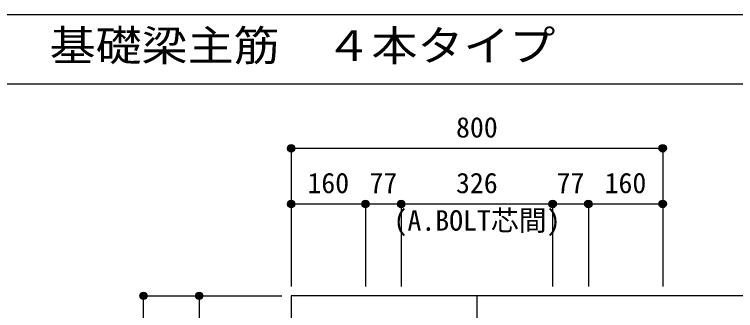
# Model space of a CAD drawing. Units: millimetres, scale not verified. Extents: x -3982 to 3969, y -2797 to 2801.
# Drawn here: x -628 to 925, y 2162 to 2801 of the extents above; entities that cross this region are included whole.
import ezdxf
from ezdxf.enums import TextEntityAlignment as Align

# ---------------------------------------------------------------- set-up
doc = ezdxf.new("R2010")
doc.units = ezdxf.units.MM
doc.header["$LTSCALE"] = 20
doc.header["$PDMODE"] = 32
doc.header["$PDSIZE"] = 10
doc.linetypes.add('CHAIN1', pattern=[8, 5, -1, 1, -1])
for name, color, linetype in [('6-1_躯体線', 2, 'Continuous'), ('6-7_文字', 7, 'Continuous'), ('6-D_寸法', 4, 'Continuous'), ('F-0_枠', 6, 'Continuous')]:
    doc.layers.add(name, color=color, linetype=linetype)
doc.styles.add('ＭＳ ゴシック', font='')
doc.styles.get('ＭＳ ゴシック').set_extended_font_data('MS Gothic')

msp = doc.modelspace()

# ---------------------------------------------------------------- linework, layer by layer
at = {"layer": '6-1_躯体線'}
for p, q in [((1168.29, 2194.12), (-31.71, 2194.12)), ((-31.71, 2194.12), (-31.71, 1394.12))]:
    msp.add_line(p, q, dxfattribs=at)
at = {"layer": '6-D_寸法'}
for p, q in [((-31.71, 2512.15), (-31.71, 2392.15)), ((-31.71, 2512.15), (768.29, 2512.15)), ((-31.71, 2392.15), (-31.71, 2214.12)), ((-31.71, 2392.15), (-31.71, 2214.12)), ((-31.71, 2392.15), (-31.71, 2214.12)), ((-31.71, 2392.15), (-31.71, 2214.12)), ((-31.71, 2392.15), (-31.71, 2214.12)), ((-31.71, 2392.15), (128.29, 2392.15)), ((-31.71, 2392.15), (-31.71, 2214.12)), ((128.29, 2392.15), (128.29, 2214.12)), ((128.29, 2392.15), (205.29, 2392.15)), ((205.29, 2392.15), (205.29, 2214.12)), ((205.29, 2392.15), (531.29, 2392.15)), ((531.29, 2392.15), (531.29, 2214.12)), ((531.29, 2392.15), (608.29, 2392.15)), ((608.29, 2392.15), (608.29, 2214.12)), ((768.29, 2392.15), (768.29, 2214.12)), ((768.29, 2392.15), (768.29, 2214.12)), ((768.29, 2392.15), (768.29, 2214.12)), ((768.29, 2392.15), (768.29, 2214.12)), ((-349.74, 2194.12), (-229.74, 2194.12)), ((-349.74, 1394.12), (-349.74, 2194.12)), ((-229.74, 2194.12), (-51.71, 2194.12)), ((-229.74, 2194.12), (-51.71, 2194.12)), ((-229.74, 2194.12), (-51.71, 2194.12)), ((-229.74, 2194.12), (-51.71, 2194.12)), ((-229.74, 2194.12), (-51.71, 2194.12)), ((-229.74, 2194.12), (-51.71, 2194.12)), ((-229.74, 2194.12), (-51.71, 2194.12)), ((-229.74, 2194.12), (-229.74, 1913.12)), ((-229.74, 2194.12), (-51.71, 2194.12))]:
    msp.add_line(p, q, dxfattribs=at)
at = {"layer": '6-D_寸法', "linetype": 'CHAIN1'}
msp.add_line((368.29, 2194.12), (368.29, 994.12), dxfattribs=at)
at = {"layer": '6-D_寸法'}
for points in [[(-31.71, 2512.15), (-31.71, 2392.15), (-31.71, 2214.12)], [(768.29, 2512.15), (768.29, 2392.15), (768.29, 2214.12)], [(608.29, 2392.15), (768.29, 2392.15), (768.29, 2214.12)]]:
    msp.add_lwpolyline(points, dxfattribs=at)
for centre, radius in [((-31.71, 2512.15), 8), ((-31.71, 2512.15), 7.2), ((-31.71, 2512.15), 6.4), ((-31.71, 2512.15), 5.6), ((-31.71, 2512.15), 4.8), ((-31.71, 2512.15), 4), ((768.29, 2512.15), 8), ((768.29, 2512.15), 7.2), ((768.29, 2512.15), 6.4), ((768.29, 2512.15), 5.6), ((768.29, 2512.15), 4.8), ((768.29, 2512.15), 4), ((-31.71, 2512.15), 3.2), ((-31.71, 2512.15), 2.4), ((-31.71, 2512.15), 1.6), ((-31.71, 2512.15), 0.8), ((768.29, 2512.15), 3.2), ((768.29, 2512.15), 2.4), ((768.29, 2512.15), 1.6), ((768.29, 2512.15), 0.8), ((-31.71, 2392.15), 8), ((-31.71, 2392.15), 7.2), ((-31.71, 2392.15), 6.4), ((-31.71, 2392.15), 5.6), ((-31.71, 2392.15), 4.8), ((-31.71, 2392.15), 4), ((-31.71, 2392.15), 3.2), ((-31.71, 2392.15), 2.4), ((-31.71, 2392.15), 1.6), ((-31.71, 2392.15), 0.8), ((128.29, 2392.15), 8), ((128.29, 2392.15), 7.2), ((128.29, 2392.15), 6.4), ((128.29, 2392.15), 5.6), ((128.29, 2392.15), 4.8), ((128.29, 2392.15), 4), ((128.29, 2392.15), 3.2), ((128.29, 2392.15), 2.4), ((128.29, 2392.15), 1.6), ((128.29, 2392.15), 0.8), ((205.29, 2392.15), 8), ((205.29, 2392.15), 7.2), ((205.29, 2392.15), 6.4), ((205.29, 2392.15), 5.6), ((205.29, 2392.15), 4.8), ((205.29, 2392.15), 4), ((205.29, 2392.15), 3.2), ((205.29, 2392.15), 2.4), ((205.29, 2392.15), 1.6), ((205.29, 2392.15), 0.8), ((531.29, 2392.15), 8), ((531.29, 2392.15), 7.2), ((531.29, 2392.15), 6.4), ((531.29, 2392.15), 5.6), ((531.29, 2392.15), 4.8), ((531.29, 2392.15), 4), ((531.29, 2392.15), 3.2), ((531.29, 2392.15), 2.4), ((531.29, 2392.15), 1.6), ((531.29, 2392.15), 0.8), ((608.29, 2392.15), 8), ((608.29, 2392.15), 7.2), ((608.29, 2392.15), 6.4), ((608.29, 2392.15), 5.6), ((608.29, 2392.15), 4.8), ((608.29, 2392.15), 4), ((608.29, 2392.15), 3.2), ((608.29, 2392.15), 2.4), ((608.29, 2392.15), 1.6), ((608.29, 2392.15), 0.8), ((768.29, 2392.15), 8), ((768.29, 2392.15), 7.2), ((768.29, 2392.15), 6.4), ((768.29, 2392.15), 5.6), ((768.29, 2392.15), 4.8), ((768.29, 2392.15), 4), ((768.29, 2392.15), 3.2), ((768.29, 2392.15), 2.4), ((768.29, 2392.15), 1.6), ((768.29, 2392.15), 0.8), ((-349.74, 2194.12), 8), ((-349.74, 2194.12), 7.2), ((-349.74, 2194.12), 6.4), ((-349.74, 2194.12), 5.6), ((-349.74, 2194.12), 4.8), ((-349.74, 2194.12), 4), ((-349.74, 2194.12), 3.2), ((-349.74, 2194.12), 2.4), ((-349.74, 2194.12), 1.6), ((-349.74, 2194.12), 0.8), ((-229.74, 2194.12), 8), ((-229.74, 2194.12), 7.2), ((-229.74, 2194.12), 6.4), ((-229.74, 2194.12), 5.6), ((-229.74, 2194.12), 4.8), ((-229.74, 2194.12), 4), ((-229.74, 2194.12), 3.2), ((-229.74, 2194.12), 2.4), ((-229.74, 2194.12), 1.6), ((-229.74, 2194.12), 0.8)]:
    msp.add_circle(centre, radius, dxfattribs=at)
at = {"layer": '6-D_寸法', "color": 7}
for p in [(-31.71, 2512.15), (768.29, 2512.15), (-31.71, 2392.15), (128.29, 2392.15), (205.29, 2392.15), (531.29, 2392.15), (608.29, 2392.15), (768.29, 2392.15), (-349.74, 2194.12), (-229.74, 2194.12)]:
    msp.add_point(p, dxfattribs=at)
at = {"layer": 'F-0_枠'}
msp.add_line((-3981.92, 2800.77), (3969.4, 2800.77), dxfattribs=at)
at = {"layer": 'F-0_枠', "color": 2}
msp.add_line((-3981.92, 2650.77), (2482.4, 2650.77), dxfattribs=at)

# ---------------------------------------------------------------- texts
at = {"layer": '6-7_文字', "color": 2, "style": 'ＭＳ ゴシック', "width": 1.1}
msp.add_text('\u3000\u3000基礎梁主筋\u3000４本タイプ', height=65.98, dxfattribs=at).set_placement((-749.76, 2680.77), align=Align.BOTTOM_LEFT)
at = {"layer": '6-7_文字', "color": 4, "style": 'ＭＳ ゴシック'}
msp.add_text('(A.BOLT芯間)', height=43.99, dxfattribs=at).set_placement((188.82, 2321.37), align=Align.BOTTOM_LEFT)
at = {"layer": '6-D_寸法', "style": 'ＭＳ ゴシック'}
for s, p in [('800', (323.29, 2522.15)), ('160', (3.29, 2402.15)), ('77', (136.79, 2402.15)), ('326', (323.29, 2402.15)), ('77', (539.79, 2402.15)), ('160', (643.29, 2402.15))]:
    msp.add_text(s, height=43.99, dxfattribs=at).set_placement(p, align=Align.BOTTOM_LEFT)

doc.saveas('drawing.dxf')
